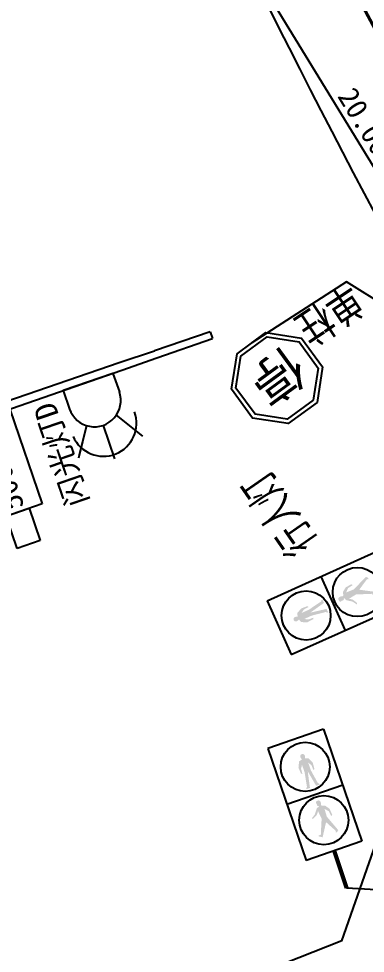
# Model space of a CAD drawing. Header units: millimetres. Extents: x 6299 to 195995, y 19522 to 226352.
# Drawn here: x 10198.64 to 10215.09, y 22416.53 to 22460.86 of the extents above; entities that cross this region are included whole.
import ezdxf

# ---------------------------------------------------------------- set-up
doc = ezdxf.new("R2010")
doc.units = ezdxf.units.MM
doc.linetypes.add('DASHDOT', pattern=[25.4, 12.7, -6.35, 0, -6.35])
for name, color, linetype in [('@-交通信号', 7, 'Continuous'), ('@-交通标志', 7, 'Continuous'), ('@-监控设备', 7, 'Continuous'), ('@-设计标注', 7, 'Continuous'), ('@-道路红线', 1, 'Continuous'), ('RD-中线', 1, 'DASHDOT'), ('交通标志', 7, 'Continuous')]:
    doc.layers.add(name, color=color, linetype=linetype)
doc.layers.add('@-道路标线', color=255, linetype='Continuous', lineweight=0)
doc.styles.add('--黑体', font='simhei.ttf')
doc.styles.add('宋体', font='')
doc.styles.add('黑体', font='simhei.ttf')
doc.styles.get('宋体').set_extended_font_data('SimSun')
doc.dimstyles.new('标志标注', dxfattribs={"dimtxt": 1, "dimasz": 0.5, "dimexe": 0, "dimexo": 0, "dimgap": 0.25, "dimtad": 1, "dimzin": 0, "dimdsep": 46, "dimtxsty": '--黑体', "dimblk": 'ARCHTICK', "dimcen": 0.09, "dimadec": 0, "dimazin": 0, "dimtfac": 1, "dimtix": 1, "dimtmove": 1, "dimatfit": 0, "dimfxl": 1, "dimtolj": 1, "dimtzin": 0, "dimarcsym": 0})

# ---------------------------------------------------------------- blocks, each defined once
blk = doc.blocks.new('A$C3CD052C4')
at = {"layer": '@-交通信号'}
h = blk.add_hatch(color=256, dxfattribs=at)
h.paths.add_polyline_path([(0.198, 4.356), (0.304, 4.182), (0.32, 3.934), (0.381, 3.967), (0.401, 4.276), (0.275, 4.548), (0.121, 4.589), (0.137, 4.65), (0.157, 4.715), (0.141, 4.776), (0.1, 4.814), (0.043, 4.83), (-0.015, 4.814), (-0.055, 4.776), (-0.071, 4.715), (-0.051, 4.65), (-0.035, 4.589), (-0.19, 4.548), (-0.316, 4.276), (-0.295, 3.967), (-0.234, 3.934), (-0.218, 4.182), (-0.113, 4.356), (-0.113, 3.967), (-0.234, 3.267), (-0.279, 3.257), (-0.291, 3.19), (-0.113, 3.19), (0.043, 3.967), (0.198, 3.19), (0.377, 3.19), (0.365, 3.257), (0.32, 3.267), (0.198, 3.967)])
h.paths.add_polyline_path([(-0.061, 1.636), (-0.348, 0.921), (-0.458, 0.919), (-0.477, 0.887), (-0.307, 0.779), (0.082, 1.403), (0.39, 0.855), (0.361, 0.823), (0.365, 0.797), (0.408, 0.779), (0.506, 0.859), (0.201, 1.639), (0.216, 2.02), (0.368, 1.86), (0.408, 1.596), (0.474, 1.636), (0.445, 1.947), (0.303, 2.15), (0.133, 2.208), (0.125, 2.252, 0.207228), (0.135, 2.45, 0.071106), (0.119, 2.472, 0.097589), (0.103, 2.484, 0.022233), (0.085, 2.492, 0.040799), (0.074, 2.494, 0.045979), (0.046, 2.497, 0.036358), (0.01, 2.494, 0.028309), (-0.009, 2.491, 0.024691), (-0.031, 2.484, 0.079385), (-0.056, 2.47, 0.12435), (-0.067, 2.455, 0.081145), (-0.072, 2.435, 0.069556), (-0.07, 2.412, 0.00473), (-0.068, 2.402, 0.009011), (-0.067, 2.397, 0.057142), (-0.061, 2.381, -0.068241), (-0.056, 2.368, -0.124353), (-0.057, 2.348, 0.089456), (-0.06, 2.321, 0.014819), (-0.058, 2.301, -0.022419), (-0.056, 2.28, 0.042847), (-0.056, 2.27, 0.182875), (-0.054, 2.264, 0.101619), (-0.045, 2.259, 0.029922), (-0.002, 2.249), (-0.002, 2.204), (-0.11, 2.179), (-0.181, 2.086), (-0.291, 1.94), (-0.331, 1.904), (-0.506, 1.794), (-0.453, 1.754), (-0.263, 1.853), (-0.216, 1.878), (-0.11, 2.021)])
for p, q in [((-1.402, 5.609), (-1.402, 0)), ((1.402, 5.609), (-1.402, 5.609)), ((1.402, 5.609), (1.402, 0)), ((1.402, 2.805), (-1.402, 2.805)), ((1.402, 0), (-1.402, 0))]:
    blk.add_line(p, q, dxfattribs=at)
at = {"layer": '@-交通信号', "color": 1}
blk.add_circle((0, 4.207), 1.166, dxfattribs=at)
at = {"layer": '@-交通信号', "color": 3}
blk.add_circle((0.016, 1.53), 1.166, dxfattribs=at)
blk = doc.blocks.new('_ArchTick')
at = {"color": 0, "linetype": 'ByBlock', "const_width": 0.15}
blk.add_lwpolyline([(-0.5, -0.5), (0.5, 0.5)], dxfattribs=at)
blk = doc.blocks.new('*D52')
at = {"layer": '@-设计标注', "color": 0, "lineweight": -2, "ltscale": 1.5, "transparency": 16777216}
for p, q in [((10211.392, 22465.48), (10209.186, 22464.132)), ((10219.615, 22447.066), (10209.186, 22464.132)), ((10221.821, 22448.414), (10219.615, 22447.066))]:
    blk.add_line(p, q, dxfattribs=at)
at = {"layer": 'Defpoints', "color": 0, "ltscale": 1.5, "transparency": 16777216}
for p in [(10211.392, 22465.48, 0), (10209.186, 22464.132), (10221.821, 22448.414, 0)]:
    blk.add_point(p, dxfattribs=at)
at = {"layer": '@-设计标注', "color": 0, "lineweight": -2, "ltscale": 1.5, "transparency": 16777216, "xscale": 0.5, "yscale": 0.5, "zscale": 0.5}
for p, rotation in [((10209.186, 22464.132), 121.4288750562912), ((10219.615, 22447.066), 301.4288750562912)]:
    blk.add_blockref('_ArchTick', p, dxfattribs=dict(at, rotation=rotation))
at = {"layer": '@-设计标注', "color": 0, "ltscale": 1.5, "transparency": 16777216, "insert": (10215.045, 22455.993), "char_height": 1, "attachment_point": 5, "rotation": 301.4289, "style": '--黑体'}
blk.add_mtext('\\A1;20.00', dxfattribs=at)
blk = doc.blocks.new('A$C498D7EB7')
at = {"layer": '@-监控设备', "linetype": 'Continuous', "ltscale": 2}
for p, q in [((0.742, 5.361), (0.742, 7.184)), ((0.742, 7.184), (2.043, 7.184)), ((2.043, 7.184), (2.043, 5.361)), ((0, 0.008), (0, 5.361)), ((0, 5.361), (2.817, 5.361)), ((2.043, 5.361), (0.742, 5.361)), ((2.817, 5.361), (2.817, 0.008)), ((2.817, 0.008), (0, 0.008))]:
    blk.add_line(p, q, dxfattribs=at)
at = {"layer": '@-监控设备', "style": '黑体'}
blk.add_text('500万C', height=1.2, rotation=270, dxfattribs=at).set_placement((0.947, 5.192))
blk = doc.blocks.new('A$C553501C0')
at = {"layer": '@-监控设备', "linetype": 'Continuous', "ltscale": 2}
for p, q in [((1.249, 2.179), (1.249, 3.853)), ((0.499, 1.929), (-0.363, 3.272)), ((1.998, 1.929), (2.86, 3.272)), ((1.998, 1.929), (2.767, 3.127)), ((0, 0), (0, 0.931)), ((2.497, 0), (2.497, 0.931)), ((0, 0), (2.497, 0))]:
    blk.add_line(p, q, dxfattribs=at)
for centre, major_axis, start_param, end_param in [((1.198, 2.093), (-1.108, 1.108), 4.005147, 7.088453), ((1.249, 0.931), (0.883, 0.883), 5.497787, 8.63938)]:
    blk.add_ellipse(centre, major_axis=major_axis, ratio=1, start_param=start_param, end_param=end_param, dxfattribs=at)
at = {"layer": '@-监控设备', "style": '黑体'}
blk.add_text('闪光灯D', height=1.0638, rotation=270, dxfattribs=at).set_placement((3.061, 5.377))
blk = doc.blocks.new('1')
at = {"layer": '@-监控设备'}
for p, q in [((10162.389, 22444.37), (10164.057, 22444.925)), ((10162.514, 22444.008), (10164.171, 22444.596)), ((10148.975, 22439.776), (10162.389, 22444.37)), ((10149.117, 22439.362), (10162.514, 22444.008))]:
    blk.add_line(p, q, dxfattribs=at)
for points in [[(10166.7, 22445.825), (10164.057, 22444.925)], [(10166.7, 22445.825), (10166.808, 22445.513)], [(10164.171, 22444.596), (10166.808, 22445.513)]]:
    blk.add_lwpolyline(points, dxfattribs=at)
at = {"layer": '@-监控设备', "rotation": 199.0015827344378}
blk.add_blockref('A$C553501C0', (10162.088, 22443.855), dxfattribs=at)
at = {"layer": '@-监控设备', "xscale": 0.8864925452799071, "yscale": 0.8864925452799071, "zscale": 0.8864925452799071, "rotation": 199.0015827344378}
blk.add_blockref('A$C498D7EB7', (10157.188, 22442.163), dxfattribs=at)
blk = doc.blocks.new('A$C4F5065A2')
at = {"layer": '@-交通标志', "color": 1}
for points in [[(57.9, 197.6), (139.7, 197.6), (197.6, 139.7), (197.6, 57.9), (139.7, 0), (57.9, 0), (0, 57.9), (0, 139.7)], [(61.8, 188.1), (135.8, 188.1), (188.1, 135.8), (188.1, 61.8), (135.8, 9.5), (61.8, 9.5), (9.5, 61.8), (9.5, 135.8)]]:
    blk.add_lwpolyline(points, close=True, dxfattribs=at)
at = {"layer": '@-交通标志', "color": 7, "style": '黑体'}
blk.add_text('停', height=87.2, dxfattribs=at).set_placement((34.4, 53.7))

msp = doc.modelspace()

# ---------------------------------------------------------------- linework, layer by layer
at = {"layer": '@-交通信号', "linetype": 'Continuous', "lineweight": -3}
msp.add_line((10234.16, 22418.512, -31.077), (10214.201, 22419.627), dxfattribs=at)
at = {"layer": '@-交通信号', "const_width": 0.2, "flags": 128}
msp.add_lwpolyline([(10213.613, 22421.385), (10214.201, 22419.627)], dxfattribs=at)
at = {"layer": '@-交通标志'}
msp.add_line((10237.03, 22434.076), (10214.194, 22448.381), dxfattribs=at)
at = {"layer": '@-道路标线', "color": 7, "linetype": 'Continuous', "const_width": 0.15, "elevation": 0, "flags": 128}
msp.add_lwpolyline([(10196.256, 22504.087, 0.040451), (10225.449, 22441.948)], format="xyb", dxfattribs=at)
at = {"layer": '@-道路红线', "elevation": 0}
msp.add_lwpolyline([(10191.987, 22504.087, 0.041325), (10221.978, 22439.96)], format="xyb", dxfattribs=at)
msp.add_lwpolyline([(10191.987, 22504.087, 0.041325), (10221.978, 22439.96)], format="xyb", dxfattribs=at)
for points in [[(10213.971, 22417.128), (10221.978, 22439.96)], [(10213.971, 22417.128), (10221.978, 22439.96)], [(10213.971, 22417.128), (10130.179, 22384.031)]]:
    msp.add_lwpolyline(points, dxfattribs=at)
at = {"layer": '交通标志'}
msp.add_line((10214.194, 22448.381), (10209.701, 22445.487), dxfattribs=at)

# ---------------------------------------------------------------- block references
at = {"layer": '@-交通信号'}
for p, rotation in [((10216.112, 22434.28), 114.2342140989724), ((10213.604, 22421.398), 18.97127005440253)]:
    msp.add_blockref('A$C3CD052C4', p, dxfattribs=dict(at, rotation=rotation))
at = {"layer": 'RD-中线'}
msp.add_blockref('1', (41.022, 0.186), dxfattribs=at)
at = {"layer": '交通标志', "xscale": 0.0207999998472934, "yscale": 0.0208000000566244, "zscale": 0.0208, "rotation": 216.1750061905278}
msp.add_blockref('A$C4F5065A2', (10211.343, 22446.689), dxfattribs=at)

# ---------------------------------------------------------------- texts
at = {"layer": '@-交通信号', "style": '宋体', "width": 0.7}
msp.add_text('行人灯', height=1.5, rotation=124.7443, dxfattribs=at).set_placement((10212.821, 22436.042, 0))
at = {"layer": '交通标志', "color": 0, "style": '黑体', "width": 0.8}
msp.add_text('单柱', height=1.5, rotation=213.6925, dxfattribs=at).set_placement((10214.367, 22448.327))

# ---------------------------------------------------------------- dimensions: what is measured, and where the dimension line sits
at = {"layer": '@-设计标注', "ltscale": 1.5}
dim = msp.add_aligned_dim(p1=(10221.821, 22448.414, 0), p2=(10211.392, 22465.48, 0), distance=2.585, dimstyle='标志标注', dxfattribs=at)
dim.commit()
dim.dimension.update_dxf_attribs({"geometry": '*D52', "text_midpoint": (10215.045, 22455.993)})

doc.saveas('drawing.dxf')
